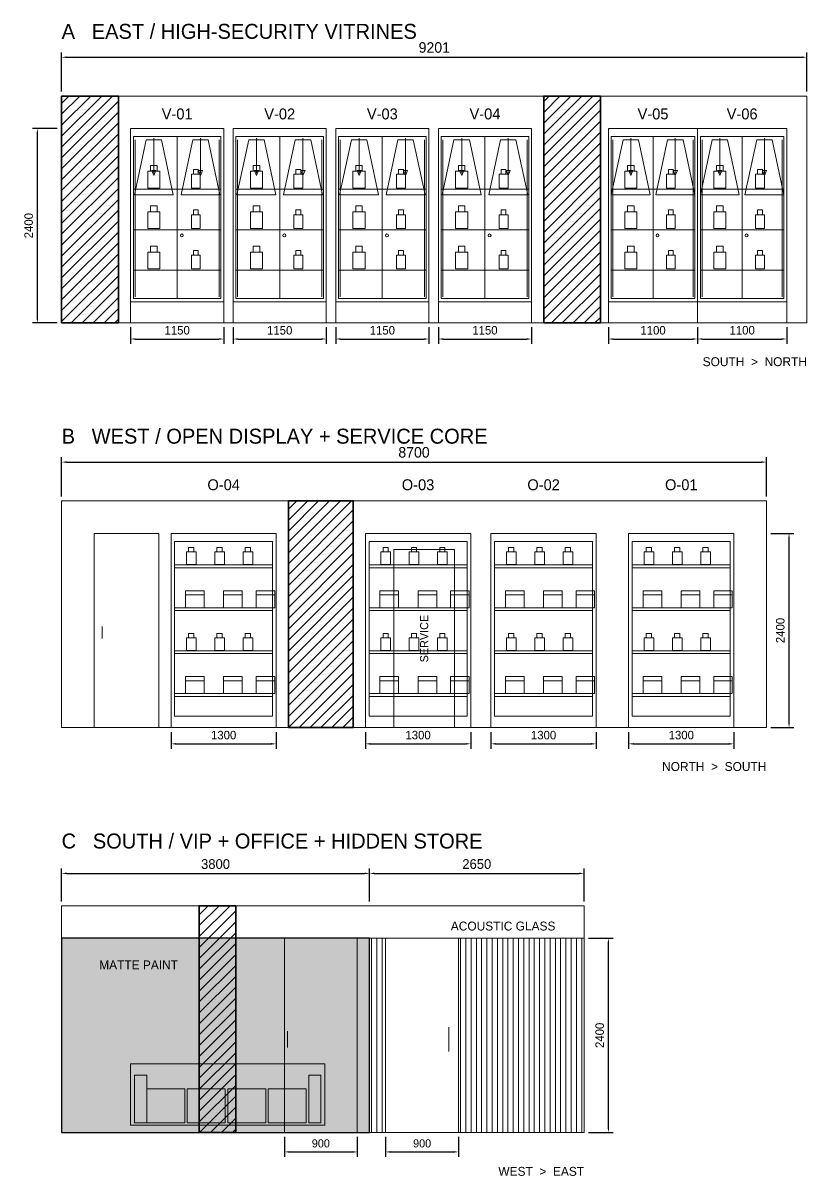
# Model space of a CAD drawing. Header units: millimetres. Extents: x -1355 to 24201, y -1370 to 16146.
# Drawn here: x 14524 to 24201, y -537 to 13702 of the extents above; entities that cross this region are included whole.
import ezdxf
from ezdxf.enums import TextEntityAlignment as Align

# ---------------------------------------------------------------- set-up
doc = ezdxf.new("R2010")
doc.units = ezdxf.units.MM
for name, color, linetype, lineweight in [('A-ANNO-TEXT', 7, 'Continuous', 13), ('A-COLS', 7, 'Continuous', 35), ('A-DIMS-MM', 7, 'Continuous', 13), ('A-DOOR', 7, 'Continuous', 13), ('A-ELEVATION', 7, 'Continuous', 13), ('A-FURN-VIP', 7, 'Continuous', 13), ('A-GLAZ', 7, 'Continuous', 13), ('A-LIGHT-TRACK', 7, 'Continuous', 13), ('A-SHELF-OPEN', 7, 'Continuous', 13), ('A-VITRINE-SEC', 7, 'Continuous', 13), ('A-WALL-NEW', 7, 'Continuous', 25)]:
    doc.layers.add(name, color=color, linetype=linetype, lineweight=lineweight)
doc.styles.add('BODY', font='IBMPlexSans-400.ttf')
doc.styles.add('MONO', font='JetBrainsMono-400.ttf')
doc.styles.add('TITLE', font='SpaceGrotesk-600.ttf')
doc.dimstyles.new('CRYSTAL-MM', dxfattribs={"dimtxt": 115, "dimasz": 60, "dimexe": 60, "dimexo": 55, "dimgap": 55, "dimtad": 1, "dimdec": 0, "dimtxsty": 'MONO', "dimcen": 2.5, "dimclrd": 7, "dimclre": 7, "dimclrt": 7, "dimazin": 3, "dimtfac": 1, "dimtmove": 0, "dimatfit": 3})

msp = doc.modelspace()

# ---------------------------------------------------------------- hatches: boundary and pattern name
at = {"layer": 'A-COLS'}
h = msp.add_hatch(dxfattribs=at)
h.set_pattern_fill('ANSI31', scale=30)
h.paths.add_polyline_path([(15000, 10000), (15701, 10000), (15701, 12800), (15000, 12800)])
h = msp.add_hatch(dxfattribs=at)
h.set_pattern_fill('ANSI31', scale=30)
h.paths.add_polyline_path([(20951, 10000), (21651, 10000), (21651, 12800), (20951, 12800)])
h = msp.add_hatch(dxfattribs=at)
h.set_pattern_fill('ANSI31', scale=30)
h.paths.add_polyline_path([(17800, 5000), (18600, 5000), (18600, 7800), (17800, 7800)])
h = msp.add_hatch(dxfattribs=at)
h.set_pattern_fill('ANSI31', scale=30)
h.paths.add_polyline_path([(16699, 0), (17150, 0), (17150, 2800), (16699, 2800)])
at = {"layer": 'A-WALL-NEW'}
h = msp.add_hatch(color=9, dxfattribs=at)
h.dxf.hatch_style = 1
h.paths.add_polyline_path([(15000, 0), (18800, 0), (18800, 2400), (15000, 2400)])

# ---------------------------------------------------------------- linework, layer by layer
at = {"layer": 'A-COLS'}
for points in [[(15000, 10000), (15701, 10000), (15701, 12800), (15000, 12800)], [(20951, 10000), (21651, 10000), (21651, 12800), (20951, 12800)], [(17800, 5000), (18600, 5000), (18600, 7800), (17800, 7800)], [(16699, 0), (17150, 0), (17150, 2800), (16699, 2800)]]:
    msp.add_lwpolyline(points, close=True, dxfattribs=at)
at = {"layer": 'A-DOOR'}
for p, q in [((15500, 6100), (15500, 6250)), ((19780, 1000), (19780, 1300)), ((17790, 1050), (17790, 1250))]:
    msp.add_line(p, q, dxfattribs=at)
for points in [[(15400, 5000), (16200, 5000), (16200, 7400), (15400, 7400)], [(19100, 5000), (19850, 5000), (19850, 7200), (19100, 7200)], [(17750, 0), (18650, 0), (18650, 2400), (17750, 2400)], [(19000, 0), (19900, 0), (19900, 2400), (19000, 2400)]]:
    msp.add_lwpolyline(points, close=True, dxfattribs=at)
at = {"layer": 'A-ELEVATION'}
for points in [[(15000, 10000), (24201, 10000), (24201, 12800), (15000, 12800)], [(15000, 5000), (23700, 5000), (23700, 7800), (15000, 7800)], [(15000, 0), (21450, 0), (21450, 2800), (15000, 2800)]]:
    msp.add_lwpolyline(points, close=True, dxfattribs=at)
at = {"layer": 'A-FURN-VIP'}
for points in [[(15850, 90), (18250, 90), (18250, 850), (15850, 850)], [(15900, 120), (16050, 120), (16050, 710), (15900, 710)], [(18050, 120), (18200, 120), (18200, 710), (18050, 710)], [(16050, 120), (16520, 120), (16520, 540), (16050, 540)], [(16550, 120), (17020, 120), (17020, 540), (16550, 540)], [(17050, 120), (17520, 120), (17520, 540), (17050, 540)], [(17550, 120), (18020, 120), (18020, 540), (17550, 540)]]:
    msp.add_lwpolyline(points, close=True, dxfattribs=at)
at = {"layer": 'A-GLAZ'}
for p, q in [((18825, 0), (18825, 2400)), ((18890, 0), (18890, 2400)), ((18955, 0), (18955, 2400)), ((19925, 0), (19925, 2400)), ((19990, 0), (19990, 2400)), ((20055, 0), (20055, 2400)), ((20120, 0), (20120, 2400)), ((20185, 0), (20185, 2400)), ((20250, 0), (20250, 2400)), ((20315, 0), (20315, 2400)), ((20380, 0), (20380, 2400)), ((20445, 0), (20445, 2400)), ((20510, 0), (20510, 2400)), ((20575, 0), (20575, 2400)), ((20640, 0), (20640, 2400)), ((20705, 0), (20705, 2400)), ((20770, 0), (20770, 2400)), ((20835, 0), (20835, 2400)), ((20900, 0), (20900, 2400)), ((20965, 0), (20965, 2400)), ((21030, 0), (21030, 2400)), ((21095, 0), (21095, 2400)), ((21160, 0), (21160, 2400)), ((21225, 0), (21225, 2400)), ((21290, 0), (21290, 2400)), ((21355, 0), (21355, 2400)), ((21420, 0), (21420, 2400))]:
    msp.add_line(p, q, dxfattribs=at)
for points in [[(18800, 0), (19000, 0), (19000, 2400), (18800, 2400)], [(19900, 0), (21450, 0), (21450, 2400), (19900, 2400)]]:
    msp.add_lwpolyline(points, close=True, dxfattribs=at)
at = {"layer": 'A-LIGHT-TRACK'}
for p, q in [((15906, 10320), (15906, 12260)), ((16138.5, 12280), (16138.5, 11850)), ((16713.5, 12280), (16713.5, 11850)), ((16946, 10320), (16946, 12260)), ((17172, 10320), (17172, 12260)), ((17404.5, 12280), (17404.5, 11850)), ((17979.5, 12280), (17979.5, 11850)), ((18212, 10320), (18212, 12260)), ((18439, 10320), (18439, 12260)), ((18671.5, 12280), (18671.5, 11850)), ((19246.5, 12280), (19246.5, 11850)), ((19479, 10320), (19479, 12260)), ((19706, 10320), (19706, 12260)), ((19938.5, 12280), (19938.5, 11850)), ((20513.5, 12280), (20513.5, 11850)), ((20746, 10320), (20746, 12260)), ((21806, 10320), (21806, 12260)), ((22026, 12280), (22026, 11850)), ((22576, 12280), (22576, 11850)), ((22796, 10320), (22796, 12260)), ((22906, 10320), (22906, 12260)), ((23126, 12280), (23126, 11850)), ((23676, 12280), (23676, 11850)), ((23896, 10320), (23896, 12260))]:
    msp.add_line(p, q, dxfattribs=at)
for points in [[(16043.5, 12260), (16233.5, 12260), (16378.5, 11580), (15898.5, 11580)], [(16618.5, 12260), (16808.5, 12260), (16953.5, 11580), (16473.5, 11580)], [(17309.5, 12260), (17499.5, 12260), (17644.5, 11580), (17164.5, 11580)], [(17884.5, 12260), (18074.5, 12260), (18219.5, 11580), (17739.5, 11580)], [(18576.5, 12260), (18766.5, 12260), (18911.5, 11580), (18431.5, 11580)], [(19151.5, 12260), (19341.5, 12260), (19486.5, 11580), (19006.5, 11580)], [(19843.5, 12260), (20033.5, 12260), (20178.5, 11580), (19698.5, 11580)], [(20418.5, 12260), (20608.5, 12260), (20753.5, 11580), (20273.5, 11580)], [(21931, 12260), (22121, 12260), (22266, 11580), (21786, 11580)], [(22481, 12260), (22671, 12260), (22816, 11580), (22336, 11580)], [(23031, 12260), (23221, 12260), (23366, 11580), (22886, 11580)], [(23581, 12260), (23771, 12260), (23916, 11580), (23436, 11580)], [(16138.5, 11820), (16113.5, 11880), (16163.5, 11880)], [(16713.5, 11820), (16688.5, 11880), (16738.5, 11880)], [(17404.5, 11820), (17379.5, 11880), (17429.5, 11880)], [(17979.5, 11820), (17954.5, 11880), (18004.5, 11880)], [(18671.5, 11820), (18646.5, 11880), (18696.5, 11880)], [(19246.5, 11820), (19221.5, 11880), (19271.5, 11880)], [(19938.5, 11820), (19913.5, 11880), (19963.5, 11880)], [(20513.5, 11820), (20488.5, 11880), (20538.5, 11880)], [(22026, 11820), (22001, 11880), (22051, 11880)], [(22576, 11820), (22551, 11880), (22601, 11880)], [(23126, 11820), (23101, 11880), (23151, 11880)], [(23676, 11820), (23651, 11880), (23701, 11880)]]:
    msp.add_lwpolyline(points, close=True, dxfattribs=at)
at = {"layer": 'A-SHELF-OPEN'}
for p, q in [((16530, 6640), (16760, 6640)), ((17000, 6640), (17230, 6640)), ((17400, 6640), (17630, 6640)), ((18930, 6640), (19160, 6640)), ((19400, 6640), (19630, 6640)), ((19800, 6640), (20030, 6640)), ((20480, 6640), (20710, 6640)), ((20950, 6640), (21180, 6640)), ((21350, 6640), (21580, 6640)), ((22180, 6640), (22410, 6640)), ((22650, 6640), (22880, 6640)), ((23050, 6640), (23280, 6640)), ((16530, 5580), (16760, 5580)), ((17000, 5580), (17230, 5580)), ((17400, 5580), (17630, 5580)), ((18930, 5580), (19160, 5580)), ((19400, 5580), (19630, 5580)), ((19800, 5580), (20030, 5580)), ((20480, 5580), (20710, 5580)), ((20950, 5580), (21180, 5580)), ((21350, 5580), (21580, 5580)), ((22180, 5580), (22410, 5580)), ((22650, 5580), (22880, 5580)), ((23050, 5580), (23280, 5580))]:
    msp.add_line(p, q, dxfattribs=at)
for points in [[(16350, 5000), (17650, 5000), (17650, 7400), (16350, 7400)], [(16395, 5140), (17605, 5140), (17605, 7300), (16395, 7300)], [(18750, 5000), (20050, 5000), (20050, 7400), (18750, 7400)], [(18795, 5140), (20005, 5140), (20005, 7300), (18795, 7300)], [(20300, 5000), (21600, 5000), (21600, 7400), (20300, 7400)], [(20345, 5140), (21555, 5140), (21555, 7300), (20345, 7300)], [(22000, 5000), (23300, 5000), (23300, 7400), (22000, 7400)], [(22045, 5140), (23255, 5140), (23255, 7300), (22045, 7300)], [(16540, 7015), (16660, 7015), (16660, 7170.4), (16540, 7170.4)], [(16567.6, 7170.4), (16632.4, 7170.4), (16632.4, 7225), (16567.6, 7225)], [(16890, 7015), (17010, 7015), (17010, 7170.4), (16890, 7170.4)], [(16917.6, 7170.4), (16982.4, 7170.4), (16982.4, 7225), (16917.6, 7225)], [(17240, 7015), (17360, 7015), (17360, 7170.4), (17240, 7170.4)], [(17267.6, 7170.4), (17332.4, 7170.4), (17332.4, 7225), (17267.6, 7225)], [(18940, 7015), (19060, 7015), (19060, 7170.4), (18940, 7170.4)], [(18967.6, 7170.4), (19032.4, 7170.4), (19032.4, 7225), (18967.6, 7225)], [(19290, 7015), (19410, 7015), (19410, 7170.4), (19290, 7170.4)], [(19317.6, 7170.4), (19382.4, 7170.4), (19382.4, 7225), (19317.6, 7225)], [(19640, 7015), (19760, 7015), (19760, 7170.4), (19640, 7170.4)], [(19667.6, 7170.4), (19732.4, 7170.4), (19732.4, 7225), (19667.6, 7225)], [(20490, 7015), (20610, 7015), (20610, 7170.4), (20490, 7170.4)], [(20517.6, 7170.4), (20582.4, 7170.4), (20582.4, 7225), (20517.6, 7225)], [(20840, 7015), (20960, 7015), (20960, 7170.4), (20840, 7170.4)], [(20867.6, 7170.4), (20932.4, 7170.4), (20932.4, 7225), (20867.6, 7225)], [(21190, 7015), (21310, 7015), (21310, 7170.4), (21190, 7170.4)], [(21217.6, 7170.4), (21282.4, 7170.4), (21282.4, 7225), (21217.6, 7225)], [(22190, 7015), (22310, 7015), (22310, 7170.4), (22190, 7170.4)], [(22217.6, 7170.4), (22282.4, 7170.4), (22282.4, 7225), (22217.6, 7225)], [(22540, 7015), (22660, 7015), (22660, 7170.4), (22540, 7170.4)], [(22567.6, 7170.4), (22632.4, 7170.4), (22632.4, 7225), (22567.6, 7225)], [(22890, 7015), (23010, 7015), (23010, 7170.4), (22890, 7170.4)], [(22917.6, 7170.4), (22982.4, 7170.4), (22982.4, 7225), (22917.6, 7225)], [(16395, 6975), (17605, 6975), (17605, 7010), (16395, 7010)], [(18795, 6975), (20005, 6975), (20005, 7010), (18795, 7010)], [(20345, 6975), (21555, 6975), (21555, 7010), (20345, 7010)], [(22045, 6975), (23255, 6975), (23255, 7010), (22045, 7010)], [(16530, 6480), (16760, 6480), (16760, 6690), (16530, 6690)], [(17000, 6480), (17230, 6480), (17230, 6690), (17000, 6690)], [(17400, 6480), (17630, 6480), (17630, 6690), (17400, 6690)], [(18930, 6480), (19160, 6480), (19160, 6690), (18930, 6690)], [(19400, 6480), (19630, 6480), (19630, 6690), (19400, 6690)], [(19800, 6480), (20030, 6480), (20030, 6690), (19800, 6690)], [(20480, 6480), (20710, 6480), (20710, 6690), (20480, 6690)], [(20950, 6480), (21180, 6480), (21180, 6690), (20950, 6690)], [(21350, 6480), (21580, 6480), (21580, 6690), (21350, 6690)], [(22180, 6480), (22410, 6480), (22410, 6690), (22180, 6690)], [(22650, 6480), (22880, 6480), (22880, 6690), (22650, 6690)], [(23050, 6480), (23280, 6480), (23280, 6690), (23050, 6690)], [(16395, 6445), (17605, 6445), (17605, 6480), (16395, 6480)], [(18795, 6445), (20005, 6445), (20005, 6480), (18795, 6480)], [(20345, 6445), (21555, 6445), (21555, 6480), (20345, 6480)], [(22045, 6445), (23255, 6445), (23255, 6480), (22045, 6480)], [(16567.6, 6110.4), (16632.4, 6110.4), (16632.4, 6165), (16567.6, 6165)], [(16917.6, 6110.4), (16982.4, 6110.4), (16982.4, 6165), (16917.6, 6165)], [(17267.6, 6110.4), (17332.4, 6110.4), (17332.4, 6165), (17267.6, 6165)], [(18967.6, 6110.4), (19032.4, 6110.4), (19032.4, 6165), (18967.6, 6165)], [(19317.6, 6110.4), (19382.4, 6110.4), (19382.4, 6165), (19317.6, 6165)], [(19667.6, 6110.4), (19732.4, 6110.4), (19732.4, 6165), (19667.6, 6165)], [(20517.6, 6110.4), (20582.4, 6110.4), (20582.4, 6165), (20517.6, 6165)], [(20867.6, 6110.4), (20932.4, 6110.4), (20932.4, 6165), (20867.6, 6165)], [(21217.6, 6110.4), (21282.4, 6110.4), (21282.4, 6165), (21217.6, 6165)], [(22217.6, 6110.4), (22282.4, 6110.4), (22282.4, 6165), (22217.6, 6165)], [(22567.6, 6110.4), (22632.4, 6110.4), (22632.4, 6165), (22567.6, 6165)], [(22917.6, 6110.4), (22982.4, 6110.4), (22982.4, 6165), (22917.6, 6165)], [(16540, 5955), (16660, 5955), (16660, 6110.4), (16540, 6110.4)], [(16890, 5955), (17010, 5955), (17010, 6110.4), (16890, 6110.4)], [(17240, 5955), (17360, 5955), (17360, 6110.4), (17240, 6110.4)], [(18940, 5955), (19060, 5955), (19060, 6110.4), (18940, 6110.4)], [(19290, 5955), (19410, 5955), (19410, 6110.4), (19290, 6110.4)], [(19640, 5955), (19760, 5955), (19760, 6110.4), (19640, 6110.4)], [(20490, 5955), (20610, 5955), (20610, 6110.4), (20490, 6110.4)], [(20840, 5955), (20960, 5955), (20960, 6110.4), (20840, 6110.4)], [(21190, 5955), (21310, 5955), (21310, 6110.4), (21190, 6110.4)], [(22190, 5955), (22310, 5955), (22310, 6110.4), (22190, 6110.4)], [(22540, 5955), (22660, 5955), (22660, 6110.4), (22540, 6110.4)], [(22890, 5955), (23010, 5955), (23010, 6110.4), (22890, 6110.4)], [(16395, 5915), (17605, 5915), (17605, 5950), (16395, 5950)], [(18795, 5915), (20005, 5915), (20005, 5950), (18795, 5950)], [(20345, 5915), (21555, 5915), (21555, 5950), (20345, 5950)], [(22045, 5915), (23255, 5915), (23255, 5950), (22045, 5950)], [(16530, 5420), (16760, 5420), (16760, 5630), (16530, 5630)], [(17000, 5420), (17230, 5420), (17230, 5630), (17000, 5630)], [(17400, 5420), (17630, 5420), (17630, 5630), (17400, 5630)], [(18930, 5420), (19160, 5420), (19160, 5630), (18930, 5630)], [(19400, 5420), (19630, 5420), (19630, 5630), (19400, 5630)], [(19800, 5420), (20030, 5420), (20030, 5630), (19800, 5630)], [(20480, 5420), (20710, 5420), (20710, 5630), (20480, 5630)], [(20950, 5420), (21180, 5420), (21180, 5630), (20950, 5630)], [(21350, 5420), (21580, 5420), (21580, 5630), (21350, 5630)], [(22180, 5420), (22410, 5420), (22410, 5630), (22180, 5630)], [(22650, 5420), (22880, 5420), (22880, 5630), (22650, 5630)], [(23050, 5420), (23280, 5420), (23280, 5630), (23050, 5630)], [(16395, 5385), (17605, 5385), (17605, 5420), (16395, 5420)], [(18795, 5385), (20005, 5385), (20005, 5420), (18795, 5420)], [(20345, 5385), (21555, 5385), (21555, 5420), (20345, 5420)], [(22045, 5385), (23255, 5385), (23255, 5420), (22045, 5420)]]:
    msp.add_lwpolyline(points, close=True, dxfattribs=at)
at = {"layer": 'A-VITRINE-SEC'}
for p, q in [((16426, 10300), (16426, 12300)), ((17692, 10300), (17692, 12300)), ((18959, 10300), (18959, 12300)), ((20226, 10300), (20226, 12300)), ((22301, 10300), (22301, 12300)), ((23401, 10300), (23401, 12300)), ((15891, 11650), (16961, 11650)), ((17157, 11650), (18227, 11650)), ((18424, 11650), (19494, 11650)), ((19691, 11650), (20761, 11650)), ((21791, 11650), (22811, 11650)), ((22891, 11650), (23911, 11650)), ((15891, 11150), (16961, 11150)), ((17157, 11150), (18227, 11150)), ((18424, 11150), (19494, 11150)), ((19691, 11150), (20761, 11150)), ((21791, 11150), (22811, 11150)), ((22891, 11150), (23911, 11150)), ((15891, 10650), (16961, 10650)), ((17157, 10650), (18227, 10650)), ((18424, 10650), (19494, 10650)), ((19691, 10650), (20761, 10650)), ((21791, 10650), (22811, 10650)), ((22891, 10650), (23911, 10650))]:
    msp.add_line(p, q, dxfattribs=at)
for points in [[(15851, 10000), (17001, 10000), (17001, 12400), (15851, 12400)], [(17117, 10000), (18267, 10000), (18267, 12400), (17117, 12400)], [(18384, 10000), (19534, 10000), (19534, 12400), (18384, 12400)], [(19651, 10000), (20801, 10000), (20801, 12400), (19651, 12400)], [(21751, 10000), (22851, 10000), (22851, 12400), (21751, 12400)], [(22851, 10000), (23951, 10000), (23951, 12400), (22851, 12400)], [(15886, 10300), (16966, 10300), (16966, 12300), (15886, 12300)], [(17152, 10300), (18232, 10300), (18232, 12300), (17152, 12300)], [(18419, 10300), (19499, 10300), (19499, 12300), (18419, 12300)], [(19686, 10300), (20766, 10300), (20766, 12300), (19686, 12300)], [(21786, 10300), (22816, 10300), (22816, 12300), (21786, 12300)], [(22886, 10300), (23916, 10300), (23916, 12300), (22886, 12300)], [(16063.5, 11665), (16213.5, 11665), (16213.5, 11872.2), (16063.5, 11872.2)], [(16098, 11872.2), (16179, 11872.2), (16179, 11945), (16098, 11945)], [(16601, 11665), (16711, 11665), (16711, 11835.2), (16601, 11835.2)], [(16626.3, 11835.2), (16685.7, 11835.2), (16685.7, 11895), (16626.3, 11895)], [(17329.5, 11665), (17479.5, 11665), (17479.5, 11872.2), (17329.5, 11872.2)], [(17364, 11872.2), (17445, 11872.2), (17445, 11945), (17364, 11945)], [(17867, 11665), (17977, 11665), (17977, 11835.2), (17867, 11835.2)], [(17892.3, 11835.2), (17951.7, 11835.2), (17951.7, 11895), (17892.3, 11895)], [(18596.5, 11665), (18746.5, 11665), (18746.5, 11872.2), (18596.5, 11872.2)], [(18631, 11872.2), (18712, 11872.2), (18712, 11945), (18631, 11945)], [(19134, 11665), (19244, 11665), (19244, 11835.2), (19134, 11835.2)], [(19159.3, 11835.2), (19218.7, 11835.2), (19218.7, 11895), (19159.3, 11895)], [(19863.5, 11665), (20013.5, 11665), (20013.5, 11872.2), (19863.5, 11872.2)], [(19898, 11872.2), (19979, 11872.2), (19979, 11945), (19898, 11945)], [(20401, 11665), (20511, 11665), (20511, 11835.2), (20401, 11835.2)], [(20426.3, 11835.2), (20485.7, 11835.2), (20485.7, 11895), (20426.3, 11895)], [(21951, 11665), (22101, 11665), (22101, 11872.2), (21951, 11872.2)], [(21985.5, 11872.2), (22066.5, 11872.2), (22066.5, 11945), (21985.5, 11945)], [(22466, 11665), (22576, 11665), (22576, 11835.2), (22466, 11835.2)], [(22491.3, 11835.2), (22550.7, 11835.2), (22550.7, 11895), (22491.3, 11895)], [(23051, 11665), (23201, 11665), (23201, 11872.2), (23051, 11872.2)], [(23085.5, 11872.2), (23166.5, 11872.2), (23166.5, 11945), (23085.5, 11945)], [(23566, 11665), (23676, 11665), (23676, 11835.2), (23566, 11835.2)], [(23591.3, 11835.2), (23650.7, 11835.2), (23650.7, 11895), (23591.3, 11895)], [(16098, 11372.2), (16179, 11372.2), (16179, 11445), (16098, 11445)], [(16626.3, 11335.2), (16685.7, 11335.2), (16685.7, 11395), (16626.3, 11395)], [(17364, 11372.2), (17445, 11372.2), (17445, 11445), (17364, 11445)], [(17892.3, 11335.2), (17951.7, 11335.2), (17951.7, 11395), (17892.3, 11395)], [(18631, 11372.2), (18712, 11372.2), (18712, 11445), (18631, 11445)], [(19159.3, 11335.2), (19218.7, 11335.2), (19218.7, 11395), (19159.3, 11395)], [(19898, 11372.2), (19979, 11372.2), (19979, 11445), (19898, 11445)], [(20426.3, 11335.2), (20485.7, 11335.2), (20485.7, 11395), (20426.3, 11395)], [(21985.5, 11372.2), (22066.5, 11372.2), (22066.5, 11445), (21985.5, 11445)], [(22491.3, 11335.2), (22550.7, 11335.2), (22550.7, 11395), (22491.3, 11395)], [(23085.5, 11372.2), (23166.5, 11372.2), (23166.5, 11445), (23085.5, 11445)], [(23591.3, 11335.2), (23650.7, 11335.2), (23650.7, 11395), (23591.3, 11395)], [(16063.5, 11165), (16213.5, 11165), (16213.5, 11372.2), (16063.5, 11372.2)], [(16601, 11165), (16711, 11165), (16711, 11335.2), (16601, 11335.2)], [(17329.5, 11165), (17479.5, 11165), (17479.5, 11372.2), (17329.5, 11372.2)], [(17867, 11165), (17977, 11165), (17977, 11335.2), (17867, 11335.2)], [(18596.5, 11165), (18746.5, 11165), (18746.5, 11372.2), (18596.5, 11372.2)], [(19134, 11165), (19244, 11165), (19244, 11335.2), (19134, 11335.2)], [(19863.5, 11165), (20013.5, 11165), (20013.5, 11372.2), (19863.5, 11372.2)], [(20401, 11165), (20511, 11165), (20511, 11335.2), (20401, 11335.2)], [(21951, 11165), (22101, 11165), (22101, 11372.2), (21951, 11372.2)], [(22466, 11165), (22576, 11165), (22576, 11335.2), (22466, 11335.2)], [(23051, 11165), (23201, 11165), (23201, 11372.2), (23051, 11372.2)], [(23566, 11165), (23676, 11165), (23676, 11335.2), (23566, 11335.2)], [(16063.5, 10665), (16213.5, 10665), (16213.5, 10872.2), (16063.5, 10872.2)], [(16098, 10872.2), (16179, 10872.2), (16179, 10945), (16098, 10945)], [(16601, 10665), (16711, 10665), (16711, 10835.2), (16601, 10835.2)], [(16626.3, 10835.2), (16685.7, 10835.2), (16685.7, 10895), (16626.3, 10895)], [(17329.5, 10665), (17479.5, 10665), (17479.5, 10872.2), (17329.5, 10872.2)], [(17364, 10872.2), (17445, 10872.2), (17445, 10945), (17364, 10945)], [(17867, 10665), (17977, 10665), (17977, 10835.2), (17867, 10835.2)], [(17892.3, 10835.2), (17951.7, 10835.2), (17951.7, 10895), (17892.3, 10895)], [(18596.5, 10665), (18746.5, 10665), (18746.5, 10872.2), (18596.5, 10872.2)], [(18631, 10872.2), (18712, 10872.2), (18712, 10945), (18631, 10945)], [(19134, 10665), (19244, 10665), (19244, 10835.2), (19134, 10835.2)], [(19159.3, 10835.2), (19218.7, 10835.2), (19218.7, 10895), (19159.3, 10895)], [(19863.5, 10665), (20013.5, 10665), (20013.5, 10872.2), (19863.5, 10872.2)], [(19898, 10872.2), (19979, 10872.2), (19979, 10945), (19898, 10945)], [(20401, 10665), (20511, 10665), (20511, 10835.2), (20401, 10835.2)], [(20426.3, 10835.2), (20485.7, 10835.2), (20485.7, 10895), (20426.3, 10895)], [(21951, 10665), (22101, 10665), (22101, 10872.2), (21951, 10872.2)], [(21985.5, 10872.2), (22066.5, 10872.2), (22066.5, 10945), (21985.5, 10945)], [(22466, 10665), (22576, 10665), (22576, 10835.2), (22466, 10835.2)], [(22491.3, 10835.2), (22550.7, 10835.2), (22550.7, 10895), (22491.3, 10895)], [(23051, 10665), (23201, 10665), (23201, 10872.2), (23051, 10872.2)], [(23085.5, 10872.2), (23166.5, 10872.2), (23166.5, 10945), (23085.5, 10945)], [(23566, 10665), (23676, 10665), (23676, 10835.2), (23566, 10835.2)], [(23591.3, 10835.2), (23650.7, 10835.2), (23650.7, 10895), (23591.3, 10895)], [(15851, 10000), (17001, 10000), (17001, 10260), (15851, 10260)], [(17117, 10000), (18267, 10000), (18267, 10260), (17117, 10260)], [(18384, 10000), (19534, 10000), (19534, 10260), (18384, 10260)], [(19651, 10000), (20801, 10000), (20801, 10260), (19651, 10260)], [(21751, 10000), (22851, 10000), (22851, 10260), (21751, 10260)], [(22851, 10000), (23951, 10000), (23951, 10260), (22851, 10260)]]:
    msp.add_lwpolyline(points, close=True, dxfattribs=at)
for centre in [(16483.5, 11080), (17749.5, 11080), (19016.5, 11080), (20283.5, 11080), (22356, 11080), (23456, 11080)]:
    msp.add_ellipse(centre, major_axis=(18, 0), ratio=1, dxfattribs=at)
at = {"layer": 'A-WALL-NEW'}
msp.add_lwpolyline([(15000, 0), (18800, 0), (18800, 2400), (15000, 2400)], close=True, dxfattribs=at)

# ---------------------------------------------------------------- texts
at = {"layer": 'A-ANNO-TEXT', "style": 'TITLE'}
for s, p in [('A   EAST / HIGH-SECURITY VITRINES', (15000, 13600)), ('B   WEST / OPEN DISPLAY + SERVICE CORE', (15000, 8600)), ('C   SOUTH / VIP + OFFICE + HIDDEN STORE', (15000, 3600))]:
    msp.add_text(s, height=185, dxfattribs=at).set_placement(p, align=Align.MIDDLE_LEFT)
at = {"layer": 'A-ANNO-TEXT'}
for s, height, style, p in [('V-01', 135, 'TITLE', (16426, 12580)), ('V-02', 135, 'TITLE', (17692, 12580)), ('V-03', 135, 'TITLE', (18959, 12580)), ('V-04', 135, 'TITLE', (20226, 12580)), ('V-05', 135, 'TITLE', (22301, 12580)), ('V-06', 135, 'TITLE', (23401, 12580)), ('O-04', 135, 'TITLE', (17000, 8000)), ('O-03', 135, 'TITLE', (19400, 8000)), ('O-02', 135, 'TITLE', (20950, 8000)), ('O-01', 135, 'TITLE', (22650, 8000)), ('ACOUSTIC GLASS', 110, 'BODY', (20450, 2550)), ('MATTE PAINT', 110, 'BODY', (15950, 2070))]:
    msp.add_text(s, height=height, dxfattribs=dict(at, style=style)).set_placement(p, align=Align.MIDDLE_CENTER)
at = {"layer": 'A-ANNO-TEXT', "style": 'MONO'}
for s, p in [('SOUTH  >  NORTH', (24201, 9520)), ('NORTH  >  SOUTH', (23700, 4520)), ('WEST  >  EAST', (21450, -480))]:
    msp.add_text(s, height=110, dxfattribs=at).set_placement(p, align=Align.MIDDLE_RIGHT)
at = {"layer": 'A-ANNO-TEXT', "style": 'BODY'}
msp.add_text('SERVICE', height=100, rotation=90, dxfattribs=at).set_placement((19475, 6100), align=Align.MIDDLE_CENTER)

# ---------------------------------------------------------------- dimensions: what is measured, and where the dimension line sits
at = {"layer": 'A-DIMS-MM'}
for base, p1, p2, override in [((15000, 13280), (15000, 12800), (24201, 12800), {"dimtxt": 130}), ((15851, 9800), (15851, 10000), (17001, 10000), {"dimtxt": 105}), ((17117, 9800), (17117, 10000), (18267, 10000), {"dimtxt": 105}), ((18384, 9800), (18384, 10000), (19534, 10000), {"dimtxt": 105}), ((19651, 9800), (19651, 10000), (20801, 10000), {"dimtxt": 105}), ((21751, 9800), (21751, 10000), (22851, 10000), {"dimtxt": 105}), ((22851, 9800), (22851, 10000), (23951, 10000), {"dimtxt": 105}), ((15000, 8280), (15000, 7800), (23700, 7800), {"dimtxt": 130}), ((16350, 4800), (16350, 5000), (17650, 5000), {"dimtxt": 105}), ((18750, 4800), (18750, 5000), (20050, 5000), {"dimtxt": 105}), ((20300, 4800), (20300, 5000), (21600, 5000), {"dimtxt": 105}), ((22000, 4800), (22000, 5000), (23300, 5000), {"dimtxt": 105}), ((15000, 3200), (15000, 2800), (18800, 2800), {"dimtxt": 120}), ((18800, 3200), (18800, 2800), (21450, 2800), {"dimtxt": 120}), ((17750, -240), (17750, 0), (18650, 0), {"dimtxt": 100}), ((19000, -240), (19000, 0), (19900, 0), {"dimtxt": 100})]:
    msp.add_linear_dim(base=base, p1=p1, p2=p2, dimstyle='CRYSTAL-MM', override=override, dxfattribs=at).render()
for base, p1, p2 in [((14700, 10000), (15000, 10000), (15000, 12400)), ((23980, 5000), (23700, 5000), (23700, 7400)), ((21750, 0), (21450, 0), (21450, 2400))]:
    msp.add_linear_dim(base=base, p1=p1, p2=p2, angle=90, dimstyle='CRYSTAL-MM', override={"dimtxt": 105}, dxfattribs=at).render()

doc.saveas('drawing.dxf')
